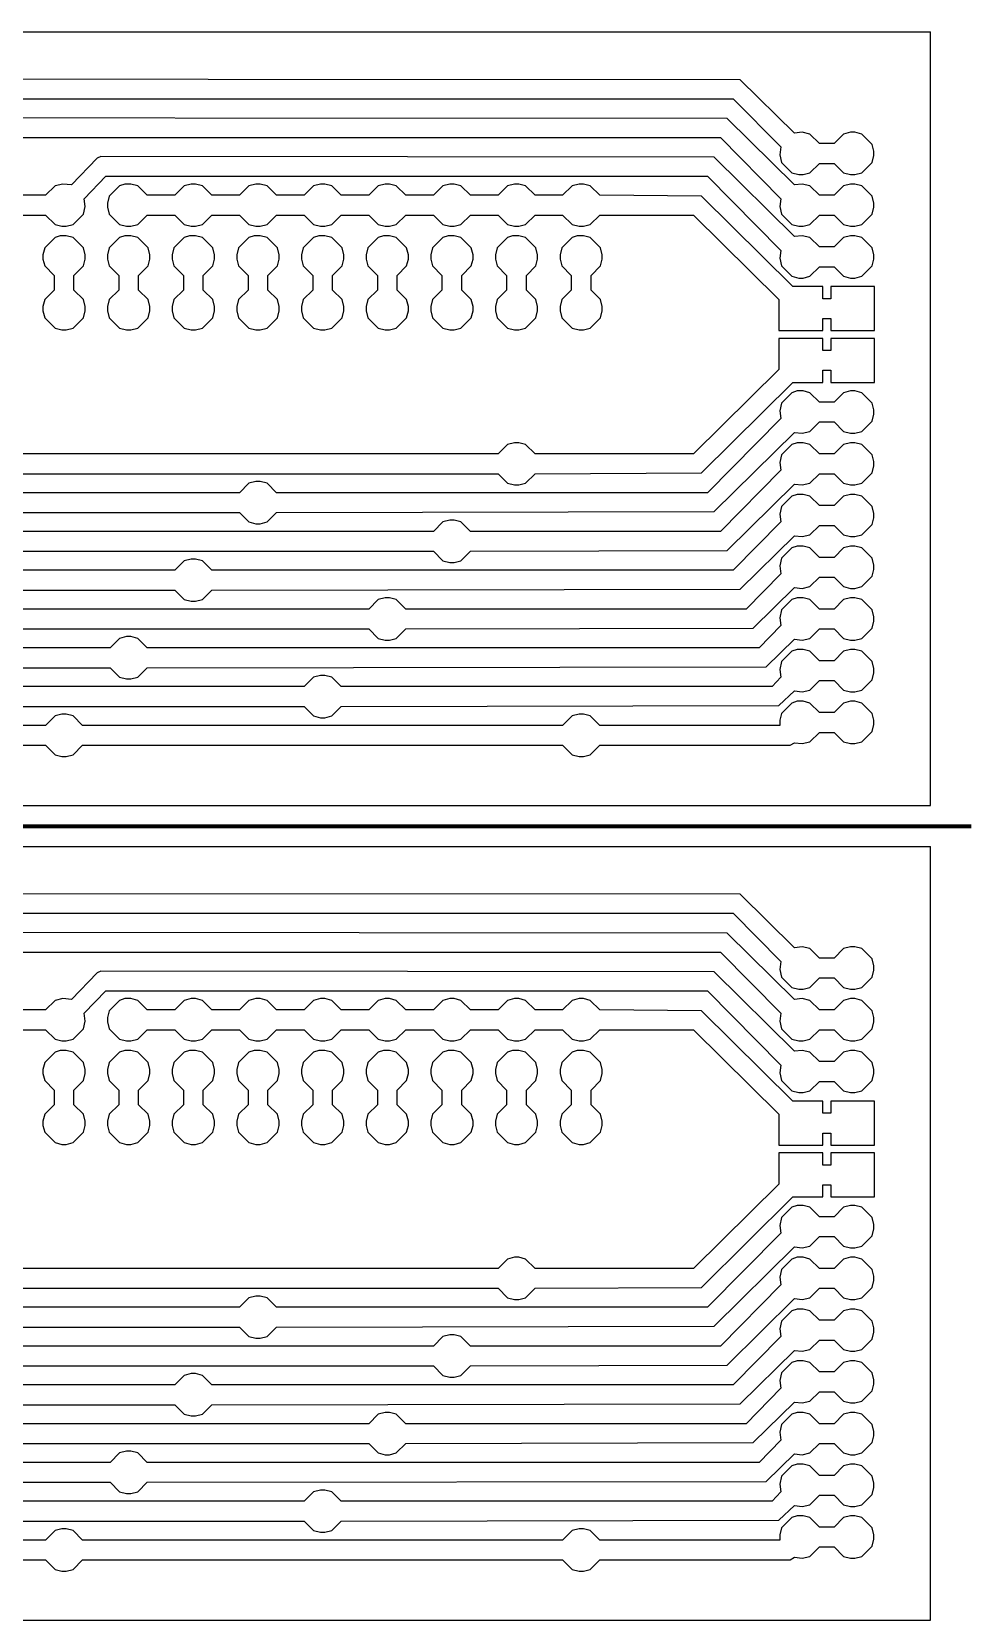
# Model space of a CAD drawing. Header units: millimetres. Extents: x -2 to 222, y 0 to 275.
# Drawn here: x 175.9 to 222, y 192 to 270 of the extents above; entities that cross this region are included whole.
import ezdxf

# ---------------------------------------------------------------- set-up
doc = ezdxf.new("R2010")
doc.units = ezdxf.units.MM
for name, color, linetype, lineweight, true_color in [('bottom', 1, 'CONTINUOUS', 25, 0xff0000), ('plocica', 7, 'CONTINUOUS', 25, 0x000000), ('rezanje', 3, 'CONTINUOUS', 200, 0x00ff00)]:
    doc.layers.add(name, color=color, linetype=linetype, lineweight=lineweight, true_color=true_color)

msp = doc.modelspace()

# ---------------------------------------------------------------- linework, layer by layer
at = {"layer": 'bottom'}
for points in [[(132.503333, 266.713333), (210.312, 266.713333), (212.640333, 264.342667), (212.598, 263.961667), (212.682667, 263.580667), (213.190667, 263.072667), (213.529333, 262.988), (213.741, 262.988), (214.079667, 263.072667), (214.545333, 263.538333), (215.265, 263.538333), (215.730667, 263.072667), (216.069333, 262.988), (216.281, 262.988), (216.619667, 263.072667), (217.127667, 263.580667), (217.212333, 263.919333), (217.212333, 264.131), (217.127667, 264.469667), (216.619667, 264.977667), (216.281, 265.062333), (216.069333, 265.062333), (215.730667, 264.977667), (215.265, 264.512), (214.545333, 264.512), (214.079667, 264.977667), (213.698667, 265.062333), (213.317667, 265.02), (210.650667, 267.644667), (132.249333, 267.687)], [(155.998333, 264.808333), (209.677, 264.808333), (212.640333, 261.802667), (212.598, 261.421667), (212.682667, 261.040667), (213.190667, 260.532667), (213.529333, 260.448), (213.741, 260.448), (214.079667, 260.532667), (214.545333, 260.998333), (215.265, 260.998333), (215.730667, 260.532667), (216.069333, 260.448), (216.281, 260.448), (216.619667, 260.532667), (217.127667, 261.040667), (217.212333, 261.379333), (217.212333, 261.591), (217.127667, 261.929667), (216.619667, 262.437667), (216.281, 262.522333), (216.069333, 262.522333), (215.730667, 262.437667), (215.265, 261.972), (214.545333, 261.972), (214.079667, 262.437667), (213.698667, 262.522333), (213.317667, 262.48), (210.015667, 265.739667), (155.744333, 265.782)], [(179.239333, 263.877), (179.239333, 263.877), (179.07, 263.792333), (177.8, 262.48), (177.376667, 262.522333), (176.995667, 262.437667), (176.53, 261.972), (175.175333, 261.972)], [(175.175333, 260.998333), (176.53, 260.998333), (176.995667, 260.532667), (177.334333, 260.448), (177.546, 260.448), (177.884667, 260.532667), (178.392667, 261.040667), (178.477333, 261.421667), (178.435, 261.802667), (179.493333, 262.903333), (209.042, 262.903333), (212.640333, 259.262667), (212.598, 258.881667), (212.682667, 258.500667), (213.190667, 257.992667), (213.529333, 257.908), (213.741, 257.908), (214.079667, 257.992667), (214.545333, 258.458333), (215.265, 258.458333), (215.730667, 257.992667), (216.069333, 257.908), (216.281, 257.908), (216.619667, 257.992667), (217.127667, 258.500667), (217.212333, 258.839333), (217.212333, 259.051), (217.127667, 259.389667), (216.619667, 259.897667), (216.281, 259.982333), (216.069333, 259.982333), (215.730667, 259.897667), (215.265, 259.432), (214.545333, 259.432), (214.079667, 259.897667), (213.698667, 259.982333), (213.317667, 259.94), (209.380667, 263.834667), (179.239333, 263.877)], [(180.424667, 262.522333), (180.424667, 262.522333), (180.170667, 262.437667), (179.662667, 261.929667), (179.578, 261.591), (179.578, 261.379333), (179.662667, 261.040667), (180.170667, 260.532667), (180.509333, 260.448), (180.721, 260.448), (181.059667, 260.532667), (181.525333, 260.998333), (182.88, 260.998333), (183.345667, 260.532667), (183.684333, 260.448), (183.896, 260.448), (184.234667, 260.532667), (184.700333, 260.998333), (186.055, 260.998333), (186.520667, 260.532667), (186.859333, 260.448), (187.071, 260.448), (187.409667, 260.532667), (187.875333, 260.998333), (189.23, 260.998333), (189.695667, 260.532667), (190.034333, 260.448), (190.246, 260.448), (190.584667, 260.532667), (191.050333, 260.998333), (192.405, 260.998333), (192.870667, 260.532667), (193.209333, 260.448), (193.421, 260.448), (193.759667, 260.532667), (194.225333, 260.998333), (195.58, 260.998333), (196.045667, 260.532667), (196.384333, 260.448), (196.596, 260.448), (196.934667, 260.532667), (197.400333, 260.998333), (198.755, 260.998333), (199.220667, 260.532667), (199.559333, 260.448), (199.771, 260.448), (200.109667, 260.532667), (200.575333, 260.998333), (201.93, 260.998333), (202.395667, 260.532667), (202.734333, 260.448), (202.946, 260.448), (203.284667, 260.532667), (203.750333, 260.998333), (208.364667, 260.998333), (212.555667, 256.849667), (212.555667, 255.325667), (214.714667, 255.325667), (214.714667, 255.918333), (215.095667, 255.918333), (215.095667, 255.325667), (217.254667, 255.325667), (217.254667, 257.484667), (215.095667, 257.484667), (215.095667, 256.892), (214.714667, 256.892), (214.714667, 257.484667), (213.233, 257.484667), (208.745667, 261.929667), (203.750333, 261.972), (203.284667, 262.437667), (202.946, 262.522333), (202.734333, 262.522333), (202.395667, 262.437667), (201.93, 261.972), (200.575333, 261.972), (200.109667, 262.437667), (199.771, 262.522333), (199.559333, 262.522333), (199.220667, 262.437667), (198.755, 261.972), (197.400333, 261.972), (196.934667, 262.437667), (196.596, 262.522333), (196.384333, 262.522333), (196.045667, 262.437667), (195.58, 261.972), (194.225333, 261.972), (193.759667, 262.437667), (193.421, 262.522333), (193.209333, 262.522333), (192.870667, 262.437667), (192.405, 261.972), (191.050333, 261.972), (190.584667, 262.437667), (190.246, 262.522333), (190.034333, 262.522333), (189.695667, 262.437667), (189.23, 261.972), (187.875333, 261.972), (187.409667, 262.437667), (187.071, 262.522333), (186.859333, 262.522333), (186.520667, 262.437667), (186.055, 261.972), (184.700333, 261.972), (184.234667, 262.437667), (183.896, 262.522333), (183.684333, 262.522333), (183.345667, 262.437667), (182.88, 261.972), (181.525333, 261.972), (181.059667, 262.437667), (180.721, 262.522333), (180.424667, 262.522333)], [(177.249667, 259.982333), (177.249667, 259.982333), (176.995667, 259.897667), (176.487667, 259.389667), (176.403, 259.051), (176.403, 258.839333), (176.487667, 258.500667), (176.953333, 258.035), (176.953333, 257.315333), (176.487667, 256.849667), (176.403, 256.511), (176.403, 256.299333), (176.487667, 255.960667), (176.995667, 255.452667), (177.334333, 255.368), (177.546, 255.368), (177.884667, 255.452667), (178.392667, 255.960667), (178.477333, 256.299333), (178.477333, 256.511), (178.392667, 256.849667), (177.927, 257.315333), (177.927, 258.035), (178.392667, 258.500667), (178.477333, 258.839333), (178.477333, 259.051), (178.392667, 259.389667), (177.884667, 259.897667), (177.546, 259.982333), (177.249667, 259.982333)], [(180.424667, 259.982333), (180.424667, 259.982333), (180.170667, 259.897667), (179.662667, 259.389667), (179.578, 259.051), (179.578, 258.839333), (179.662667, 258.500667), (180.128333, 258.035), (180.128333, 257.315333), (179.662667, 256.849667), (179.578, 256.511), (179.578, 256.299333), (179.662667, 255.960667), (180.170667, 255.452667), (180.509333, 255.368), (180.721, 255.368), (181.059667, 255.452667), (181.567667, 255.960667), (181.652333, 256.299333), (181.652333, 256.511), (181.567667, 256.849667), (181.102, 257.315333), (181.102, 258.035), (181.567667, 258.500667), (181.652333, 258.839333), (181.652333, 259.051), (181.567667, 259.389667), (181.059667, 259.897667), (180.721, 259.982333), (180.424667, 259.982333)], [(183.599667, 259.982333), (183.599667, 259.982333), (183.345667, 259.897667), (182.837667, 259.389667), (182.753, 259.051), (182.753, 258.839333), (182.837667, 258.500667), (183.303333, 258.035), (183.303333, 257.315333), (182.837667, 256.849667), (182.753, 256.511), (182.753, 256.299333), (182.837667, 255.960667), (183.345667, 255.452667), (183.684333, 255.368), (183.896, 255.368), (184.234667, 255.452667), (184.742667, 255.960667), (184.827333, 256.299333), (184.827333, 256.511), (184.742667, 256.849667), (184.277, 257.315333), (184.277, 258.035), (184.742667, 258.500667), (184.827333, 258.839333), (184.827333, 259.051), (184.742667, 259.389667), (184.234667, 259.897667), (183.896, 259.982333), (183.599667, 259.982333)], [(186.774667, 259.982333), (186.774667, 259.982333), (186.520667, 259.897667), (186.012667, 259.389667), (185.928, 259.051), (185.928, 258.839333), (186.012667, 258.500667), (186.478333, 258.035), (186.478333, 257.315333), (186.012667, 256.849667), (185.928, 256.511), (185.928, 256.299333), (186.012667, 255.960667), (186.520667, 255.452667), (186.859333, 255.368), (187.071, 255.368), (187.409667, 255.452667), (187.917667, 255.960667), (188.002333, 256.299333), (188.002333, 256.511), (187.917667, 256.849667), (187.452, 257.315333), (187.452, 258.035), (187.917667, 258.500667), (188.002333, 258.839333), (188.002333, 259.051), (187.917667, 259.389667), (187.409667, 259.897667), (187.071, 259.982333), (186.774667, 259.982333)], [(189.949667, 259.982333), (189.949667, 259.982333), (189.695667, 259.897667), (189.187667, 259.389667), (189.103, 259.051), (189.103, 258.839333), (189.187667, 258.500667), (189.653333, 258.035), (189.653333, 257.315333), (189.187667, 256.849667), (189.103, 256.511), (189.103, 256.299333), (189.187667, 255.960667), (189.695667, 255.452667), (190.034333, 255.368), (190.246, 255.368), (190.584667, 255.452667), (191.092667, 255.960667), (191.177333, 256.299333), (191.177333, 256.511), (191.092667, 256.849667), (190.627, 257.315333), (190.627, 258.035), (191.092667, 258.500667), (191.177333, 258.839333), (191.177333, 259.051), (191.092667, 259.389667), (190.584667, 259.897667), (190.246, 259.982333), (189.949667, 259.982333)], [(193.124667, 259.982333), (193.124667, 259.982333), (192.870667, 259.897667), (192.362667, 259.389667), (192.278, 259.051), (192.278, 258.839333), (192.362667, 258.500667), (192.828333, 258.035), (192.828333, 257.315333), (192.362667, 256.849667), (192.278, 256.511), (192.278, 256.299333), (192.362667, 255.960667), (192.870667, 255.452667), (193.209333, 255.368), (193.421, 255.368), (193.759667, 255.452667), (194.267667, 255.960667), (194.352333, 256.299333), (194.352333, 256.511), (194.267667, 256.849667), (193.802, 257.315333), (193.802, 258.035), (194.267667, 258.500667), (194.352333, 258.839333), (194.352333, 259.051), (194.267667, 259.389667), (193.759667, 259.897667), (193.421, 259.982333), (193.124667, 259.982333)], [(196.299667, 259.982333), (196.299667, 259.982333), (196.045667, 259.897667), (195.537667, 259.389667), (195.453, 259.051), (195.453, 258.839333), (195.537667, 258.500667), (196.003333, 258.035), (196.003333, 257.315333), (195.537667, 256.849667), (195.453, 256.511), (195.453, 256.299333), (195.537667, 255.960667), (196.045667, 255.452667), (196.384333, 255.368), (196.596, 255.368), (196.934667, 255.452667), (197.442667, 255.960667), (197.527333, 256.299333), (197.527333, 256.511), (197.442667, 256.849667), (196.977, 257.315333), (196.977, 258.035), (197.442667, 258.500667), (197.527333, 258.839333), (197.527333, 259.051), (197.442667, 259.389667), (196.934667, 259.897667), (196.596, 259.982333), (196.299667, 259.982333)], [(199.474667, 259.982333), (199.474667, 259.982333), (199.220667, 259.897667), (198.712667, 259.389667), (198.628, 259.051), (198.628, 258.839333), (198.712667, 258.500667), (199.178333, 258.035), (199.178333, 257.315333), (198.712667, 256.849667), (198.628, 256.511), (198.628, 256.299333), (198.712667, 255.960667), (199.220667, 255.452667), (199.559333, 255.368), (199.771, 255.368), (200.109667, 255.452667), (200.617667, 255.960667), (200.702333, 256.299333), (200.702333, 256.511), (200.617667, 256.849667), (200.152, 257.315333), (200.152, 258.035), (200.617667, 258.500667), (200.702333, 258.839333), (200.702333, 259.051), (200.617667, 259.389667), (200.109667, 259.897667), (199.771, 259.982333), (199.474667, 259.982333)], [(202.649667, 259.982333), (202.649667, 259.982333), (202.395667, 259.897667), (201.887667, 259.389667), (201.803, 259.051), (201.803, 258.839333), (201.887667, 258.500667), (202.353333, 258.035), (202.353333, 257.315333), (201.887667, 256.849667), (201.803, 256.511), (201.803, 256.299333), (201.887667, 255.960667), (202.395667, 255.452667), (202.734333, 255.368), (202.946, 255.368), (203.284667, 255.452667), (203.792667, 255.960667), (203.877333, 256.299333), (203.877333, 256.511), (203.792667, 256.849667), (203.327, 257.315333), (203.327, 258.035), (203.792667, 258.500667), (203.877333, 258.839333), (203.877333, 259.051), (203.792667, 259.389667), (203.284667, 259.897667), (202.946, 259.982333), (202.649667, 259.982333)], [(212.555667, 254.944667), (212.555667, 254.944667), (212.555667, 253.420667), (208.364667, 249.272), (200.575333, 249.272), (200.109667, 249.737667), (199.771, 249.822333), (199.559333, 249.822333), (199.220667, 249.737667), (198.755, 249.272), (175.175333, 249.272), (174.709667, 249.737667), (174.371, 249.822333), (174.159333, 249.822333), (173.820667, 249.737667), (173.355, 249.272), (149.775333, 249.272), (149.309667, 249.737667), (148.971, 249.822333), (148.759333, 249.822333), (148.420667, 249.737667), (147.955, 249.272), (124.375333, 249.272)], [(175.175333, 248.298333), (198.755, 248.298333), (199.220667, 247.832667), (199.559333, 247.748), (199.771, 247.748), (200.109667, 247.832667), (200.575333, 248.298333), (208.745667, 248.340667), (213.233, 252.785667), (214.714667, 252.785667), (214.714667, 253.378333), (215.095667, 253.378333), (215.095667, 252.785667), (217.254667, 252.785667), (217.254667, 254.944667), (215.095667, 254.944667), (215.095667, 254.352), (214.714667, 254.352), (214.714667, 254.944667), (212.555667, 254.944667)], [(213.444667, 252.362333), (213.444667, 252.362333), (213.190667, 252.277667), (212.682667, 251.769667), (212.598, 251.388667), (212.640333, 251.007667), (209.042, 247.367), (187.875333, 247.367), (187.409667, 247.832667), (187.071, 247.917333), (186.859333, 247.917333), (186.520667, 247.832667), (186.055, 247.367), (162.475333, 247.367)], [(162.475333, 246.393333), (186.055, 246.393333), (186.520667, 245.927667), (186.859333, 245.843), (187.071, 245.843), (187.409667, 245.927667), (187.875333, 246.393333), (209.380667, 246.435667), (213.317667, 250.330333), (213.698667, 250.288), (214.079667, 250.372667), (214.545333, 250.838333), (215.265, 250.838333), (215.730667, 250.372667), (216.069333, 250.288), (216.281, 250.288), (216.619667, 250.372667), (217.127667, 250.880667), (217.212333, 251.219333), (217.212333, 251.431), (217.127667, 251.769667), (216.619667, 252.277667), (216.281, 252.362333), (216.069333, 252.362333), (215.730667, 252.277667), (215.265, 251.812), (214.545333, 251.812), (214.079667, 252.277667), (213.741, 252.362333), (213.444667, 252.362333)], [(213.444667, 249.822333), (213.444667, 249.822333), (213.190667, 249.737667), (212.682667, 249.229667), (212.598, 248.848667), (212.640333, 248.467667), (209.677, 245.462), (197.400333, 245.462), (196.934667, 245.927667), (196.596, 246.012333), (196.384333, 246.012333), (196.045667, 245.927667), (195.58, 245.462), (172.000333, 245.462)], [(172.000333, 244.488333), (195.58, 244.488333), (196.045667, 244.022667), (196.384333, 243.938), (196.596, 243.938), (196.934667, 244.022667), (197.400333, 244.488333), (210.015667, 244.530667), (213.317667, 247.790333), (213.698667, 247.748), (214.079667, 247.832667), (214.545333, 248.298333), (215.265, 248.298333), (215.730667, 247.832667), (216.069333, 247.748), (216.281, 247.748), (216.619667, 247.832667), (217.127667, 248.340667), (217.212333, 248.679333), (217.212333, 248.891), (217.127667, 249.229667), (216.619667, 249.737667), (216.281, 249.822333), (216.069333, 249.822333), (215.730667, 249.737667), (215.265, 249.272), (214.545333, 249.272), (214.079667, 249.737667), (213.741, 249.822333), (213.444667, 249.822333)], [(213.444667, 247.282333), (213.444667, 247.282333), (213.190667, 247.197667), (212.682667, 246.689667), (212.598, 246.308667), (212.640333, 245.927667), (210.312, 243.557), (184.700333, 243.557), (184.234667, 244.022667), (183.896, 244.107333), (183.684333, 244.107333), (183.345667, 244.022667), (182.88, 243.557), (159.300333, 243.557)], [(159.300333, 242.583333), (182.88, 242.583333), (183.345667, 242.117667), (183.684333, 242.033), (183.896, 242.033), (184.234667, 242.117667), (184.700333, 242.583333), (210.650667, 242.625667), (213.317667, 245.250333), (213.698667, 245.208), (214.079667, 245.292667), (214.545333, 245.758333), (215.265, 245.758333), (215.730667, 245.292667), (216.069333, 245.208), (216.281, 245.208), (216.619667, 245.292667), (217.127667, 245.800667), (217.212333, 246.139333), (217.212333, 246.351), (217.127667, 246.689667), (216.619667, 247.197667), (216.281, 247.282333), (216.069333, 247.282333), (215.730667, 247.197667), (215.265, 246.732), (214.545333, 246.732), (214.079667, 247.197667), (213.741, 247.282333), (213.444667, 247.282333)], [(213.444667, 244.742333), (213.444667, 244.742333), (213.190667, 244.657667), (212.682667, 244.149667), (212.598, 243.768667), (212.640333, 243.387667), (210.947, 241.652), (194.225333, 241.652), (193.759667, 242.117667), (193.421, 242.202333), (193.209333, 242.202333), (192.870667, 242.117667), (192.405, 241.652), (168.825333, 241.652)], [(168.825333, 240.678333), (192.405, 240.678333), (192.870667, 240.212667), (193.209333, 240.128), (193.421, 240.128), (193.759667, 240.212667), (194.225333, 240.678333), (211.285667, 240.720667), (213.317667, 242.710333), (213.698667, 242.668), (214.079667, 242.752667), (214.545333, 243.218333), (215.265, 243.218333), (215.730667, 242.752667), (216.069333, 242.668), (216.281, 242.668), (216.619667, 242.752667), (217.127667, 243.260667), (217.212333, 243.599333), (217.212333, 243.811), (217.127667, 244.149667), (216.619667, 244.657667), (216.281, 244.742333), (216.069333, 244.742333), (215.730667, 244.657667), (215.265, 244.192), (214.545333, 244.192), (214.079667, 244.657667), (213.741, 244.742333), (213.444667, 244.742333)], [(213.444667, 242.202333), (213.444667, 242.202333), (213.190667, 242.117667), (212.682667, 241.609667), (212.598, 241.228667), (212.640333, 240.847667), (211.582, 239.747), (181.525333, 239.747), (181.059667, 240.212667), (180.721, 240.297333), (180.509333, 240.297333), (180.170667, 240.212667), (179.705, 239.747), (156.125333, 239.747)], [(156.125333, 238.773333), (179.705, 238.773333), (180.170667, 238.307667), (180.509333, 238.223), (180.721, 238.223), (181.059667, 238.307667), (181.525333, 238.773333), (211.920667, 238.815667), (213.317667, 240.170333), (213.698667, 240.128), (214.079667, 240.212667), (214.545333, 240.678333), (215.265, 240.678333), (215.730667, 240.212667), (216.069333, 240.128), (216.281, 240.128), (216.619667, 240.212667), (217.127667, 240.720667), (217.212333, 241.059333), (217.212333, 241.271), (217.127667, 241.609667), (216.619667, 242.117667), (216.281, 242.202333), (216.069333, 242.202333), (215.730667, 242.117667), (215.265, 241.652), (214.545333, 241.652), (214.079667, 242.117667), (213.741, 242.202333), (213.444667, 242.202333)], [(213.444667, 239.662333), (213.444667, 239.662333), (213.190667, 239.577667), (212.682667, 239.069667), (212.598, 238.688667), (212.640333, 238.307667), (212.217, 237.842), (191.050333, 237.842), (190.584667, 238.307667), (190.246, 238.392333), (190.034333, 238.392333), (189.695667, 238.307667), (189.23, 237.842), (165.650333, 237.842)], [(165.650333, 236.868333), (189.23, 236.868333), (189.695667, 236.402667), (190.034333, 236.318), (190.246, 236.318), (190.584667, 236.402667), (191.050333, 236.868333), (212.555667, 236.910667), (213.317667, 237.630333), (213.698667, 237.588), (214.079667, 237.672667), (214.545333, 238.138333), (215.265, 238.138333), (215.730667, 237.672667), (216.069333, 237.588), (216.281, 237.588), (216.619667, 237.672667), (217.127667, 238.180667), (217.212333, 238.519333), (217.212333, 238.731), (217.127667, 239.069667), (216.619667, 239.577667), (216.281, 239.662333), (216.069333, 239.662333), (215.730667, 239.577667), (215.265, 239.112), (214.545333, 239.112), (214.079667, 239.577667), (213.741, 239.662333), (213.444667, 239.662333)], [(213.444667, 237.122333), (213.444667, 237.122333), (213.190667, 237.037667), (212.682667, 236.529667), (212.598, 236.191), (212.598, 235.937), (203.750333, 235.937), (203.284667, 236.402667), (202.946, 236.487333), (202.734333, 236.487333), (202.395667, 236.402667), (201.93, 235.937), (178.350333, 235.937), (177.884667, 236.402667), (177.546, 236.487333), (177.334333, 236.487333), (176.995667, 236.402667), (176.53, 235.937), (152.950333, 235.937)], [(152.950333, 234.963333), (176.53, 234.963333), (176.995667, 234.497667), (177.334333, 234.413), (177.546, 234.413), (177.884667, 234.497667), (178.350333, 234.963333), (201.93, 234.963333), (202.395667, 234.497667), (202.734333, 234.413), (202.946, 234.413), (203.284667, 234.497667), (203.750333, 234.963333), (213.106, 234.963333), (213.317667, 235.090333), (213.698667, 235.048), (214.079667, 235.132667), (214.545333, 235.598333), (215.265, 235.598333), (215.730667, 235.132667), (216.069333, 235.048), (216.281, 235.048), (216.619667, 235.132667), (217.127667, 235.640667), (217.212333, 235.979333), (217.212333, 236.191), (217.127667, 236.529667), (216.619667, 237.037667), (216.281, 237.122333), (216.069333, 237.122333), (215.730667, 237.037667), (215.265, 236.572), (214.545333, 236.572), (214.079667, 237.037667), (213.741, 237.122333), (213.444667, 237.122333)], [(132.503333, 226.713333), (210.312, 226.713333), (212.640333, 224.342667), (212.598, 223.961667), (212.682667, 223.580667), (213.190667, 223.072667), (213.529333, 222.988), (213.741, 222.988), (214.079667, 223.072667), (214.545333, 223.538333), (215.265, 223.538333), (215.730667, 223.072667), (216.069333, 222.988), (216.281, 222.988), (216.619667, 223.072667), (217.127667, 223.580667), (217.212333, 223.919333), (217.212333, 224.131), (217.127667, 224.469667), (216.619667, 224.977667), (216.281, 225.062333), (216.069333, 225.062333), (215.730667, 224.977667), (215.265, 224.512), (214.545333, 224.512), (214.079667, 224.977667), (213.698667, 225.062333), (213.317667, 225.02), (210.650667, 227.644667), (132.249333, 227.687)], [(155.998333, 224.808333), (209.677, 224.808333), (212.640333, 221.802667), (212.598, 221.421667), (212.682667, 221.040667), (213.190667, 220.532667), (213.529333, 220.448), (213.741, 220.448), (214.079667, 220.532667), (214.545333, 220.998333), (215.265, 220.998333), (215.730667, 220.532667), (216.069333, 220.448), (216.281, 220.448), (216.619667, 220.532667), (217.127667, 221.040667), (217.212333, 221.379333), (217.212333, 221.591), (217.127667, 221.929667), (216.619667, 222.437667), (216.281, 222.522333), (216.069333, 222.522333), (215.730667, 222.437667), (215.265, 221.972), (214.545333, 221.972), (214.079667, 222.437667), (213.698667, 222.522333), (213.317667, 222.48), (210.015667, 225.739667), (155.744333, 225.782)], [(179.239333, 223.877), (179.239333, 223.877), (179.07, 223.792333), (177.8, 222.48), (177.376667, 222.522333), (176.995667, 222.437667), (176.53, 221.972), (175.175333, 221.972)], [(175.175333, 220.998333), (176.53, 220.998333), (176.995667, 220.532667), (177.334333, 220.448), (177.546, 220.448), (177.884667, 220.532667), (178.392667, 221.040667), (178.477333, 221.421667), (178.435, 221.802667), (179.493333, 222.903333), (209.042, 222.903333), (212.640333, 219.262667), (212.598, 218.881667), (212.682667, 218.500667), (213.190667, 217.992667), (213.529333, 217.908), (213.741, 217.908), (214.079667, 217.992667), (214.545333, 218.458333), (215.265, 218.458333), (215.730667, 217.992667), (216.069333, 217.908), (216.281, 217.908), (216.619667, 217.992667), (217.127667, 218.500667), (217.212333, 218.839333), (217.212333, 219.051), (217.127667, 219.389667), (216.619667, 219.897667), (216.281, 219.982333), (216.069333, 219.982333), (215.730667, 219.897667), (215.265, 219.432), (214.545333, 219.432), (214.079667, 219.897667), (213.698667, 219.982333), (213.317667, 219.94), (209.380667, 223.834667), (179.239333, 223.877)], [(180.424667, 222.522333), (180.424667, 222.522333), (180.170667, 222.437667), (179.662667, 221.929667), (179.578, 221.591), (179.578, 221.379333), (179.662667, 221.040667), (180.170667, 220.532667), (180.509333, 220.448), (180.721, 220.448), (181.059667, 220.532667), (181.525333, 220.998333), (182.88, 220.998333), (183.345667, 220.532667), (183.684333, 220.448), (183.896, 220.448), (184.234667, 220.532667), (184.700333, 220.998333), (186.055, 220.998333), (186.520667, 220.532667), (186.859333, 220.448), (187.071, 220.448), (187.409667, 220.532667), (187.875333, 220.998333), (189.23, 220.998333), (189.695667, 220.532667), (190.034333, 220.448), (190.246, 220.448), (190.584667, 220.532667), (191.050333, 220.998333), (192.405, 220.998333), (192.870667, 220.532667), (193.209333, 220.448), (193.421, 220.448), (193.759667, 220.532667), (194.225333, 220.998333), (195.58, 220.998333), (196.045667, 220.532667), (196.384333, 220.448), (196.596, 220.448), (196.934667, 220.532667), (197.400333, 220.998333), (198.755, 220.998333), (199.220667, 220.532667), (199.559333, 220.448), (199.771, 220.448), (200.109667, 220.532667), (200.575333, 220.998333), (201.93, 220.998333), (202.395667, 220.532667), (202.734333, 220.448), (202.946, 220.448), (203.284667, 220.532667), (203.750333, 220.998333), (208.364667, 220.998333), (212.555667, 216.849667), (212.555667, 215.325667), (214.714667, 215.325667), (214.714667, 215.918333), (215.095667, 215.918333), (215.095667, 215.325667), (217.254667, 215.325667), (217.254667, 217.484667), (215.095667, 217.484667), (215.095667, 216.892), (214.714667, 216.892), (214.714667, 217.484667), (213.233, 217.484667), (208.745667, 221.929667), (203.750333, 221.972), (203.284667, 222.437667), (202.946, 222.522333), (202.734333, 222.522333), (202.395667, 222.437667), (201.93, 221.972), (200.575333, 221.972), (200.109667, 222.437667), (199.771, 222.522333), (199.559333, 222.522333), (199.220667, 222.437667), (198.755, 221.972), (197.400333, 221.972), (196.934667, 222.437667), (196.596, 222.522333), (196.384333, 222.522333), (196.045667, 222.437667), (195.58, 221.972), (194.225333, 221.972), (193.759667, 222.437667), (193.421, 222.522333), (193.209333, 222.522333), (192.870667, 222.437667), (192.405, 221.972), (191.050333, 221.972), (190.584667, 222.437667), (190.246, 222.522333), (190.034333, 222.522333), (189.695667, 222.437667), (189.23, 221.972), (187.875333, 221.972), (187.409667, 222.437667), (187.071, 222.522333), (186.859333, 222.522333), (186.520667, 222.437667), (186.055, 221.972), (184.700333, 221.972), (184.234667, 222.437667), (183.896, 222.522333), (183.684333, 222.522333), (183.345667, 222.437667), (182.88, 221.972), (181.525333, 221.972), (181.059667, 222.437667), (180.721, 222.522333), (180.424667, 222.522333)], [(177.249667, 219.982333), (177.249667, 219.982333), (176.995667, 219.897667), (176.487667, 219.389667), (176.403, 219.051), (176.403, 218.839333), (176.487667, 218.500667), (176.953333, 218.035), (176.953333, 217.315333), (176.487667, 216.849667), (176.403, 216.511), (176.403, 216.299333), (176.487667, 215.960667), (176.995667, 215.452667), (177.334333, 215.368), (177.546, 215.368), (177.884667, 215.452667), (178.392667, 215.960667), (178.477333, 216.299333), (178.477333, 216.511), (178.392667, 216.849667), (177.927, 217.315333), (177.927, 218.035), (178.392667, 218.500667), (178.477333, 218.839333), (178.477333, 219.051), (178.392667, 219.389667), (177.884667, 219.897667), (177.546, 219.982333), (177.249667, 219.982333)], [(180.424667, 219.982333), (180.424667, 219.982333), (180.170667, 219.897667), (179.662667, 219.389667), (179.578, 219.051), (179.578, 218.839333), (179.662667, 218.500667), (180.128333, 218.035), (180.128333, 217.315333), (179.662667, 216.849667), (179.578, 216.511), (179.578, 216.299333), (179.662667, 215.960667), (180.170667, 215.452667), (180.509333, 215.368), (180.721, 215.368), (181.059667, 215.452667), (181.567667, 215.960667), (181.652333, 216.299333), (181.652333, 216.511), (181.567667, 216.849667), (181.102, 217.315333), (181.102, 218.035), (181.567667, 218.500667), (181.652333, 218.839333), (181.652333, 219.051), (181.567667, 219.389667), (181.059667, 219.897667), (180.721, 219.982333), (180.424667, 219.982333)], [(183.599667, 219.982333), (183.599667, 219.982333), (183.345667, 219.897667), (182.837667, 219.389667), (182.753, 219.051), (182.753, 218.839333), (182.837667, 218.500667), (183.303333, 218.035), (183.303333, 217.315333), (182.837667, 216.849667), (182.753, 216.511), (182.753, 216.299333), (182.837667, 215.960667), (183.345667, 215.452667), (183.684333, 215.368), (183.896, 215.368), (184.234667, 215.452667), (184.742667, 215.960667), (184.827333, 216.299333), (184.827333, 216.511), (184.742667, 216.849667), (184.277, 217.315333), (184.277, 218.035), (184.742667, 218.500667), (184.827333, 218.839333), (184.827333, 219.051), (184.742667, 219.389667), (184.234667, 219.897667), (183.896, 219.982333), (183.599667, 219.982333)], [(186.774667, 219.982333), (186.774667, 219.982333), (186.520667, 219.897667), (186.012667, 219.389667), (185.928, 219.051), (185.928, 218.839333), (186.012667, 218.500667), (186.478333, 218.035), (186.478333, 217.315333), (186.012667, 216.849667), (185.928, 216.511), (185.928, 216.299333), (186.012667, 215.960667), (186.520667, 215.452667), (186.859333, 215.368), (187.071, 215.368), (187.409667, 215.452667), (187.917667, 215.960667), (188.002333, 216.299333), (188.002333, 216.511), (187.917667, 216.849667), (187.452, 217.315333), (187.452, 218.035), (187.917667, 218.500667), (188.002333, 218.839333), (188.002333, 219.051), (187.917667, 219.389667), (187.409667, 219.897667), (187.071, 219.982333), (186.774667, 219.982333)], [(189.949667, 219.982333), (189.949667, 219.982333), (189.695667, 219.897667), (189.187667, 219.389667), (189.103, 219.051), (189.103, 218.839333), (189.187667, 218.500667), (189.653333, 218.035), (189.653333, 217.315333), (189.187667, 216.849667), (189.103, 216.511), (189.103, 216.299333), (189.187667, 215.960667), (189.695667, 215.452667), (190.034333, 215.368), (190.246, 215.368), (190.584667, 215.452667), (191.092667, 215.960667), (191.177333, 216.299333), (191.177333, 216.511), (191.092667, 216.849667), (190.627, 217.315333), (190.627, 218.035), (191.092667, 218.500667), (191.177333, 218.839333), (191.177333, 219.051), (191.092667, 219.389667), (190.584667, 219.897667), (190.246, 219.982333), (189.949667, 219.982333)], [(193.124667, 219.982333), (193.124667, 219.982333), (192.870667, 219.897667), (192.362667, 219.389667), (192.278, 219.051), (192.278, 218.839333), (192.362667, 218.500667), (192.828333, 218.035), (192.828333, 217.315333), (192.362667, 216.849667), (192.278, 216.511), (192.278, 216.299333), (192.362667, 215.960667), (192.870667, 215.452667), (193.209333, 215.368), (193.421, 215.368), (193.759667, 215.452667), (194.267667, 215.960667), (194.352333, 216.299333), (194.352333, 216.511), (194.267667, 216.849667), (193.802, 217.315333), (193.802, 218.035), (194.267667, 218.500667), (194.352333, 218.839333), (194.352333, 219.051), (194.267667, 219.389667), (193.759667, 219.897667), (193.421, 219.982333), (193.124667, 219.982333)], [(196.299667, 219.982333), (196.299667, 219.982333), (196.045667, 219.897667), (195.537667, 219.389667), (195.453, 219.051), (195.453, 218.839333), (195.537667, 218.500667), (196.003333, 218.035), (196.003333, 217.315333), (195.537667, 216.849667), (195.453, 216.511), (195.453, 216.299333), (195.537667, 215.960667), (196.045667, 215.452667), (196.384333, 215.368), (196.596, 215.368), (196.934667, 215.452667), (197.442667, 215.960667), (197.527333, 216.299333), (197.527333, 216.511), (197.442667, 216.849667), (196.977, 217.315333), (196.977, 218.035), (197.442667, 218.500667), (197.527333, 218.839333), (197.527333, 219.051), (197.442667, 219.389667), (196.934667, 219.897667), (196.596, 219.982333), (196.299667, 219.982333)], [(199.474667, 219.982333), (199.474667, 219.982333), (199.220667, 219.897667), (198.712667, 219.389667), (198.628, 219.051), (198.628, 218.839333), (198.712667, 218.500667), (199.178333, 218.035), (199.178333, 217.315333), (198.712667, 216.849667), (198.628, 216.511), (198.628, 216.299333), (198.712667, 215.960667), (199.220667, 215.452667), (199.559333, 215.368), (199.771, 215.368), (200.109667, 215.452667), (200.617667, 215.960667), (200.702333, 216.299333), (200.702333, 216.511), (200.617667, 216.849667), (200.152, 217.315333), (200.152, 218.035), (200.617667, 218.500667), (200.702333, 218.839333), (200.702333, 219.051), (200.617667, 219.389667), (200.109667, 219.897667), (199.771, 219.982333), (199.474667, 219.982333)], [(202.649667, 219.982333), (202.649667, 219.982333), (202.395667, 219.897667), (201.887667, 219.389667), (201.803, 219.051), (201.803, 218.839333), (201.887667, 218.500667), (202.353333, 218.035), (202.353333, 217.315333), (201.887667, 216.849667), (201.803, 216.511), (201.803, 216.299333), (201.887667, 215.960667), (202.395667, 215.452667), (202.734333, 215.368), (202.946, 215.368), (203.284667, 215.452667), (203.792667, 215.960667), (203.877333, 216.299333), (203.877333, 216.511), (203.792667, 216.849667), (203.327, 217.315333), (203.327, 218.035), (203.792667, 218.500667), (203.877333, 218.839333), (203.877333, 219.051), (203.792667, 219.389667), (203.284667, 219.897667), (202.946, 219.982333), (202.649667, 219.982333)], [(212.555667, 214.944667), (212.555667, 214.944667), (212.555667, 213.420667), (208.364667, 209.272), (200.575333, 209.272), (200.109667, 209.737667), (199.771, 209.822333), (199.559333, 209.822333), (199.220667, 209.737667), (198.755, 209.272), (175.175333, 209.272), (174.709667, 209.737667), (174.371, 209.822333), (174.159333, 209.822333), (173.820667, 209.737667), (173.355, 209.272), (149.775333, 209.272), (149.309667, 209.737667), (148.971, 209.822333), (148.759333, 209.822333), (148.420667, 209.737667), (147.955, 209.272), (124.375333, 209.272)], [(175.175333, 208.298333), (198.755, 208.298333), (199.220667, 207.832667), (199.559333, 207.748), (199.771, 207.748), (200.109667, 207.832667), (200.575333, 208.298333), (208.745667, 208.340667), (213.233, 212.785667), (214.714667, 212.785667), (214.714667, 213.378333), (215.095667, 213.378333), (215.095667, 212.785667), (217.254667, 212.785667), (217.254667, 214.944667), (215.095667, 214.944667), (215.095667, 214.352), (214.714667, 214.352), (214.714667, 214.944667), (212.555667, 214.944667)], [(213.444667, 212.362333), (213.444667, 212.362333), (213.190667, 212.277667), (212.682667, 211.769667), (212.598, 211.388667), (212.640333, 211.007667), (209.042, 207.367), (187.875333, 207.367), (187.409667, 207.832667), (187.071, 207.917333), (186.859333, 207.917333), (186.520667, 207.832667), (186.055, 207.367), (162.475333, 207.367)], [(162.475333, 206.393333), (186.055, 206.393333), (186.520667, 205.927667), (186.859333, 205.843), (187.071, 205.843), (187.409667, 205.927667), (187.875333, 206.393333), (209.380667, 206.435667), (213.317667, 210.330333), (213.698667, 210.288), (214.079667, 210.372667), (214.545333, 210.838333), (215.265, 210.838333), (215.730667, 210.372667), (216.069333, 210.288), (216.281, 210.288), (216.619667, 210.372667), (217.127667, 210.880667), (217.212333, 211.219333), (217.212333, 211.431), (217.127667, 211.769667), (216.619667, 212.277667), (216.281, 212.362333), (216.069333, 212.362333), (215.730667, 212.277667), (215.265, 211.812), (214.545333, 211.812), (214.079667, 212.277667), (213.741, 212.362333), (213.444667, 212.362333)], [(213.444667, 209.822333), (213.444667, 209.822333), (213.190667, 209.737667), (212.682667, 209.229667), (212.598, 208.848667), (212.640333, 208.467667), (209.677, 205.462), (197.400333, 205.462), (196.934667, 205.927667), (196.596, 206.012333), (196.384333, 206.012333), (196.045667, 205.927667), (195.58, 205.462), (172.000333, 205.462)], [(172.000333, 204.488333), (195.58, 204.488333), (196.045667, 204.022667), (196.384333, 203.938), (196.596, 203.938), (196.934667, 204.022667), (197.400333, 204.488333), (210.015667, 204.530667), (213.317667, 207.790333), (213.698667, 207.748), (214.079667, 207.832667), (214.545333, 208.298333), (215.265, 208.298333), (215.730667, 207.832667), (216.069333, 207.748), (216.281, 207.748), (216.619667, 207.832667), (217.127667, 208.340667), (217.212333, 208.679333), (217.212333, 208.891), (217.127667, 209.229667), (216.619667, 209.737667), (216.281, 209.822333), (216.069333, 209.822333), (215.730667, 209.737667), (215.265, 209.272), (214.545333, 209.272), (214.079667, 209.737667), (213.741, 209.822333), (213.444667, 209.822333)], [(213.444667, 207.282333), (213.444667, 207.282333), (213.190667, 207.197667), (212.682667, 206.689667), (212.598, 206.308667), (212.640333, 205.927667), (210.312, 203.557), (184.700333, 203.557), (184.234667, 204.022667), (183.896, 204.107333), (183.684333, 204.107333), (183.345667, 204.022667), (182.88, 203.557), (159.300333, 203.557)], [(159.300333, 202.583333), (182.88, 202.583333), (183.345667, 202.117667), (183.684333, 202.033), (183.896, 202.033), (184.234667, 202.117667), (184.700333, 202.583333), (210.650667, 202.625667), (213.317667, 205.250333), (213.698667, 205.208), (214.079667, 205.292667), (214.545333, 205.758333), (215.265, 205.758333), (215.730667, 205.292667), (216.069333, 205.208), (216.281, 205.208), (216.619667, 205.292667), (217.127667, 205.800667), (217.212333, 206.139333), (217.212333, 206.351), (217.127667, 206.689667), (216.619667, 207.197667), (216.281, 207.282333), (216.069333, 207.282333), (215.730667, 207.197667), (215.265, 206.732), (214.545333, 206.732), (214.079667, 207.197667), (213.741, 207.282333), (213.444667, 207.282333)], [(213.444667, 204.742333), (213.444667, 204.742333), (213.190667, 204.657667), (212.682667, 204.149667), (212.598, 203.768667), (212.640333, 203.387667), (210.947, 201.652), (194.225333, 201.652), (193.759667, 202.117667), (193.421, 202.202333), (193.209333, 202.202333), (192.870667, 202.117667), (192.405, 201.652), (168.825333, 201.652)], [(168.825333, 200.678333), (192.405, 200.678333), (192.870667, 200.212667), (193.209333, 200.128), (193.421, 200.128), (193.759667, 200.212667), (194.225333, 200.678333), (211.285667, 200.720667), (213.317667, 202.710333), (213.698667, 202.668), (214.079667, 202.752667), (214.545333, 203.218333), (215.265, 203.218333), (215.730667, 202.752667), (216.069333, 202.668), (216.281, 202.668), (216.619667, 202.752667), (217.127667, 203.260667), (217.212333, 203.599333), (217.212333, 203.811), (217.127667, 204.149667), (216.619667, 204.657667), (216.281, 204.742333), (216.069333, 204.742333), (215.730667, 204.657667), (215.265, 204.192), (214.545333, 204.192), (214.079667, 204.657667), (213.741, 204.742333), (213.444667, 204.742333)], [(213.444667, 202.202333), (213.444667, 202.202333), (213.190667, 202.117667), (212.682667, 201.609667), (212.598, 201.228667), (212.640333, 200.847667), (211.582, 199.747), (181.525333, 199.747), (181.059667, 200.212667), (180.721, 200.297333), (180.509333, 200.297333), (180.170667, 200.212667), (179.705, 199.747), (156.125333, 199.747)], [(156.125333, 198.773333), (179.705, 198.773333), (180.170667, 198.307667), (180.509333, 198.223), (180.721, 198.223), (181.059667, 198.307667), (181.525333, 198.773333), (211.920667, 198.815667), (213.317667, 200.170333), (213.698667, 200.128), (214.079667, 200.212667), (214.545333, 200.678333), (215.265, 200.678333), (215.730667, 200.212667), (216.069333, 200.128), (216.281, 200.128), (216.619667, 200.212667), (217.127667, 200.720667), (217.212333, 201.059333), (217.212333, 201.271), (217.127667, 201.609667), (216.619667, 202.117667), (216.281, 202.202333), (216.069333, 202.202333), (215.730667, 202.117667), (215.265, 201.652), (214.545333, 201.652), (214.079667, 202.117667), (213.741, 202.202333), (213.444667, 202.202333)], [(213.444667, 199.662333), (213.444667, 199.662333), (213.190667, 199.577667), (212.682667, 199.069667), (212.598, 198.688667), (212.640333, 198.307667), (212.217, 197.842), (191.050333, 197.842), (190.584667, 198.307667), (190.246, 198.392333), (190.034333, 198.392333), (189.695667, 198.307667), (189.23, 197.842), (165.650333, 197.842)], [(165.650333, 196.868333), (189.23, 196.868333), (189.695667, 196.402667), (190.034333, 196.318), (190.246, 196.318), (190.584667, 196.402667), (191.050333, 196.868333), (212.555667, 196.910667), (213.317667, 197.630333), (213.698667, 197.588), (214.079667, 197.672667), (214.545333, 198.138333), (215.265, 198.138333), (215.730667, 197.672667), (216.069333, 197.588), (216.281, 197.588), (216.619667, 197.672667), (217.127667, 198.180667), (217.212333, 198.519333), (217.212333, 198.731), (217.127667, 199.069667), (216.619667, 199.577667), (216.281, 199.662333), (216.069333, 199.662333), (215.730667, 199.577667), (215.265, 199.112), (214.545333, 199.112), (214.079667, 199.577667), (213.741, 199.662333), (213.444667, 199.662333)], [(213.444667, 197.122333), (213.444667, 197.122333), (213.190667, 197.037667), (212.682667, 196.529667), (212.598, 196.191), (212.598, 195.937), (203.750333, 195.937), (203.284667, 196.402667), (202.946, 196.487333), (202.734333, 196.487333), (202.395667, 196.402667), (201.93, 195.937), (178.350333, 195.937), (177.884667, 196.402667), (177.546, 196.487333), (177.334333, 196.487333), (176.995667, 196.402667), (176.53, 195.937), (152.950333, 195.937)], [(152.950333, 194.963333), (176.53, 194.963333), (176.995667, 194.497667), (177.334333, 194.413), (177.546, 194.413), (177.884667, 194.497667), (178.350333, 194.963333), (201.93, 194.963333), (202.395667, 194.497667), (202.734333, 194.413), (202.946, 194.413), (203.284667, 194.497667), (203.750333, 194.963333), (213.106, 194.963333), (213.317667, 195.090333), (213.698667, 195.048), (214.079667, 195.132667), (214.545333, 195.598333), (215.265, 195.598333), (215.730667, 195.132667), (216.069333, 195.048), (216.281, 195.048), (216.619667, 195.132667), (217.127667, 195.640667), (217.212333, 195.979333), (217.212333, 196.191), (217.127667, 196.529667), (216.619667, 197.037667), (216.281, 197.122333), (216.069333, 197.122333), (215.730667, 197.037667), (215.265, 196.572), (214.545333, 196.572), (214.079667, 197.037667), (213.741, 197.122333), (213.444667, 197.122333)]]:
    msp.add_lwpolyline(points, dxfattribs=at)
at = {"layer": 'plocica'}
for p, q in [((0, 270), (220, 270)), ((220, 232), (220, 270)), ((0, 232), (220, 232)), ((0, 230), (220, 230)), ((220, 192), (220, 230)), ((0, 192), (220, 192))]:
    msp.add_line(p, q, dxfattribs=at)
at = {"layer": 'rezanje'}
msp.add_line((-2, 231), (222, 231), dxfattribs=at)

doc.saveas('drawing.dxf')
